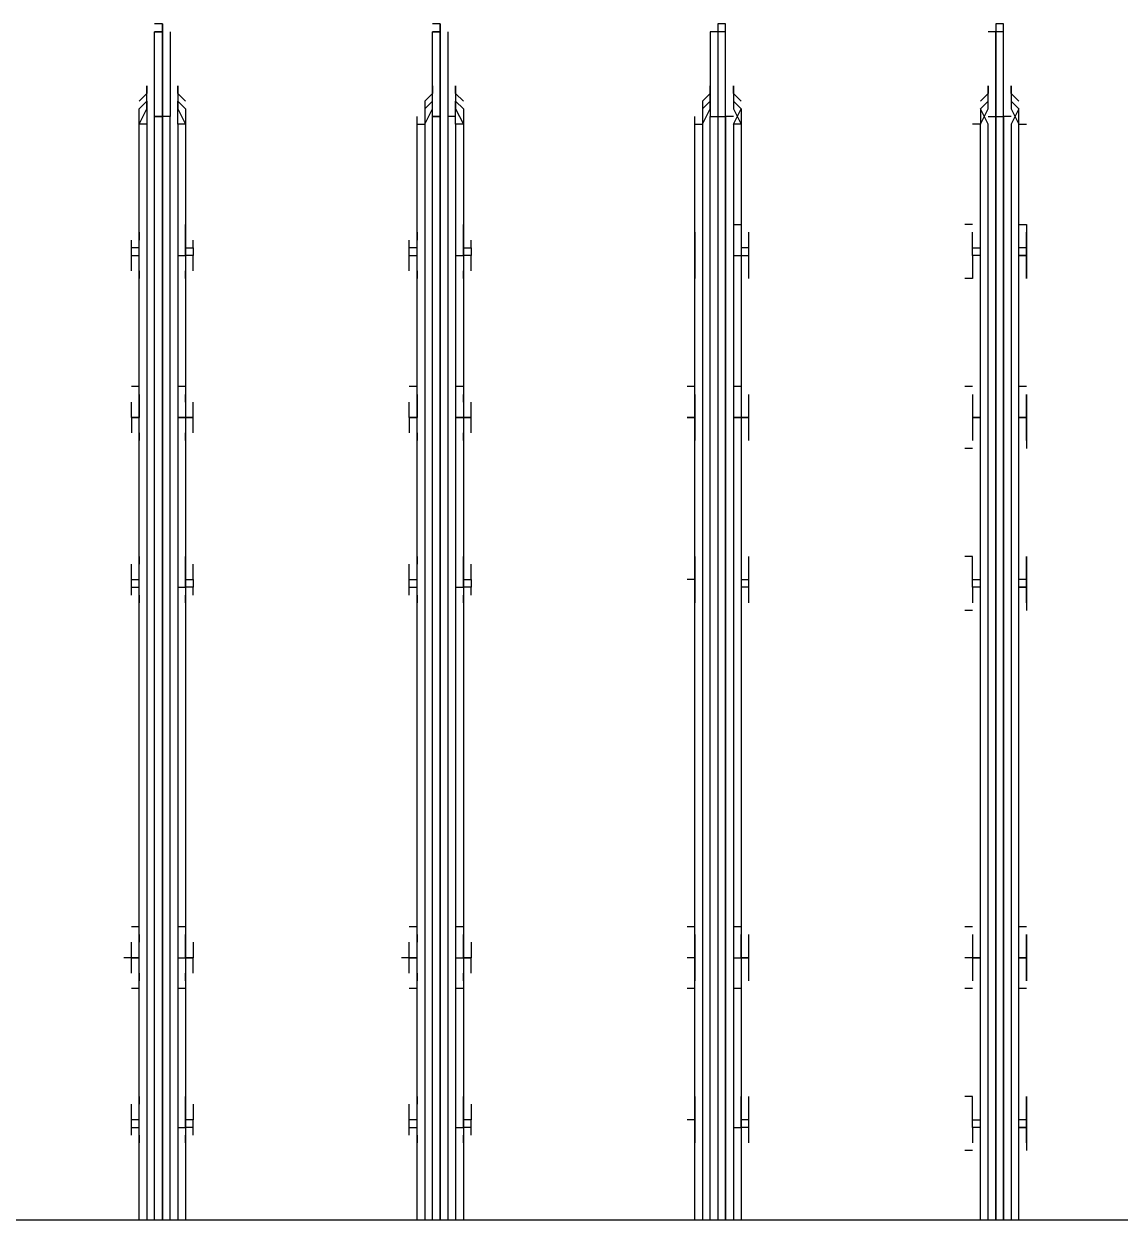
# Model space of a CAD drawing. Header units: metres. Extents: x 531759 to 532310, y 2674774 to 2675087.
# Drawn here: x 532121.0723 to 532121.2688, y 2674972.595 to 2674972.8094 of the extents above; entities that cross this region are included whole.
import ezdxf

# ---------------------------------------------------------------- set-up
doc = ezdxf.new("R2010")
doc.units = ezdxf.units.M
doc.header["$MEASUREMENT"] = 0
doc.layers.add('IDT', color=7, linetype='Continuous')

# ---------------------------------------------------------------- blocks, each defined once
blk = doc.blocks.new('IDT')
at = {"layer": 'IDT', "color": 0, "lineweight": 25}
for p, q in [((16.63529, 15.16384), (17.21622, 15.16384)), ((16.8566, 15.16384), (16.8566, 14.96743)), ((16.85798, 14.96743), (16.85798, 15.16384)), ((16.85936, 14.96605), (16.85936, 15.16384)), ((16.85936, 15.16384), (16.85936, 14.96605)), ((16.86075, 14.96605), (16.86075, 15.16384)), ((16.86075, 15.16384), (16.86075, 14.96605)), ((16.86213, 15.16384), (16.86213, 14.96743)), ((16.86351, 15.16384), (16.86351, 14.96743)), ((16.90639, 14.96743), (16.90639, 15.16384)), ((16.90777, 14.96743), (16.90777, 15.16384)), ((16.90916, 14.96605), (16.90916, 15.16384)), ((16.90916, 15.16384), (16.90916, 14.96605)), ((16.91054, 14.96605), (16.91054, 15.16384)), ((16.91192, 15.16384), (16.91192, 14.96605)), ((16.91331, 14.96743), (16.91331, 15.16384)), ((16.91469, 15.16384), (16.91469, 14.96743)), ((16.95618, 14.96743), (16.95618, 15.16384)), ((16.95757, 14.96743), (16.95757, 15.16384)), ((16.95895, 14.96605), (16.95895, 15.16384)), ((16.96033, 15.16384), (16.96033, 14.96605)), ((16.96033, 14.96605), (16.96033, 15.16384)), ((16.96172, 15.16384), (16.96172, 14.96605)), ((16.9631, 14.96743), (16.9631, 15.16384)), ((16.96448, 15.16384), (16.96448, 14.96743)), ((17.00598, 14.96743), (17.00598, 15.16384)), ((17.00736, 14.96743), (17.00736, 15.16384)), ((17.00874, 15.16384), (17.00874, 14.96605)), ((17.01013, 14.96605), (17.01013, 15.16384)), ((17.01013, 15.16384), (17.01013, 14.96605)), ((17.01151, 15.16384), (17.01151, 14.96605)), ((17.01289, 14.96743), (17.01289, 15.16384)), ((17.01428, 15.16384), (17.01428, 14.96743)), ((16.85521, 15.14724), (16.85521, 15.15139)), ((16.86351, 15.15139), (16.86351, 15.14724)), ((16.8649, 15.15139), (16.86628, 15.15139)), ((16.90639, 15.14724), (16.90639, 15.15139)), ((16.91469, 15.15139), (16.91469, 15.14724)), ((16.95618, 15.14724), (16.95618, 15.15139)), ((16.96448, 15.15139), (16.96448, 15.14724)), ((17.00598, 15.14724), (17.00598, 15.15139)), ((17.01428, 15.15139), (17.01428, 15.14724)), ((16.85521, 15.15001), (16.85521, 15.14863)), ((16.8649, 15.14863), (16.8649, 15.15001)), ((16.90501, 15.15001), (16.90501, 15.14863)), ((16.91469, 15.14863), (16.91469, 15.15001)), ((16.95618, 15.15001), (16.95618, 15.14863)), ((16.96448, 15.14863), (16.96448, 15.15001)), ((17.00598, 15.15001), (17.00598, 15.14863)), ((17.01428, 15.14863), (17.01428, 15.15001)), ((16.85521, 15.14863), (16.85521, 15.14724)), ((16.85521, 15.14586), (16.85521, 15.14724)), ((16.85521, 15.14724), (16.8566, 15.14724)), ((16.8566, 15.14724), (16.85521, 15.14724)), ((16.85521, 15.14724), (16.85521, 15.14586)), ((16.86351, 15.14724), (16.86351, 15.14586)), ((16.86351, 15.14724), (16.8649, 15.14724)), ((16.8649, 15.14724), (16.8649, 15.14863)), ((16.8649, 15.14724), (16.8649, 15.14586)), ((16.90501, 15.14863), (16.90501, 15.14724)), ((16.90501, 15.14724), (16.90639, 15.14724)), ((16.90501, 15.14724), (16.90501, 15.14586)), ((16.90777, 15.14724), (16.90639, 15.14724)), ((16.90639, 15.14724), (16.90639, 15.14171)), ((16.91469, 15.14724), (16.91469, 15.14863)), ((16.91469, 15.14724), (16.91469, 15.14586)), ((16.91469, 15.14586), (16.91469, 15.14724)), ((16.9548, 15.14863), (16.9548, 15.14724)), ((16.9548, 15.14724), (16.95618, 15.14724)), ((16.9548, 15.14724), (16.9548, 15.14586)), ((16.95757, 15.14724), (16.95618, 15.14724)), ((16.95618, 15.14724), (16.95618, 15.14171)), ((16.96448, 15.14724), (16.96448, 15.14586)), ((16.96587, 15.14724), (16.96448, 15.14724)), ((16.96587, 15.14863), (16.96587, 15.14724)), ((16.96587, 15.14724), (16.96587, 15.14586)), ((17.00459, 15.14863), (17.00459, 15.14724)), ((17.00459, 15.14724), (17.00598, 15.14724)), ((17.00459, 15.14724), (17.00459, 15.14586)), ((17.00736, 15.14724), (17.00598, 15.14724)), ((17.00598, 15.14724), (17.00598, 15.14171)), ((17.01428, 15.14724), (17.01428, 15.14586)), ((17.01566, 15.14724), (17.01428, 15.14724)), ((17.01566, 15.14863), (17.01566, 15.14724)), ((17.01566, 15.14724), (17.01566, 15.14586)), ((16.85521, 15.14586), (16.85521, 15.14171)), ((16.85521, 15.14309), (16.85521, 15.14586)), ((16.85521, 15.14586), (16.8566, 15.14586)), ((16.86351, 15.14586), (16.86351, 15.14171)), ((16.8649, 15.14586), (16.86351, 15.14586)), ((16.8649, 15.14586), (16.8649, 15.14309)), ((16.90501, 15.14586), (16.90639, 15.14586)), ((16.90501, 15.14586), (16.90501, 15.14309)), ((16.91469, 15.14586), (16.91469, 15.14171)), ((16.91469, 15.14309), (16.91469, 15.14586)), ((16.91469, 15.14586), (16.91607, 15.14586)), ((16.9548, 15.14309), (16.9548, 15.14586)), ((16.9548, 15.14586), (16.95618, 15.14586)), ((16.96448, 15.14586), (16.96448, 15.14171)), ((16.96448, 15.14586), (16.96587, 15.14586)), ((16.96587, 15.14586), (16.96587, 15.14309)), ((17.00459, 15.14309), (17.00459, 15.14586)), ((17.00459, 15.14586), (17.00598, 15.14586)), ((17.01428, 15.14586), (17.01428, 15.14171)), ((17.01428, 15.14586), (17.01566, 15.14586)), ((17.01566, 15.14586), (17.01566, 15.14309)), ((16.85521, 15.14171), (16.85521, 15.14309)), ((16.8649, 15.14309), (16.8649, 15.14171)), ((16.90501, 15.14309), (16.90501, 15.14171)), ((16.91469, 15.14171), (16.91469, 15.14309)), ((16.95618, 15.14171), (16.95618, 15.14309)), ((16.96448, 15.14171), (16.96448, 15.14309)), ((17.00598, 15.14171), (17.00598, 15.14309)), ((17.01428, 15.14171), (17.01428, 15.14309)), ((16.8649, 15.14171), (16.86628, 15.14171)), ((16.85521, 15.12235), (16.8566, 15.12235)), ((16.85521, 15.11681), (16.85521, 15.12096)), ((16.85521, 15.12096), (16.85521, 15.11958)), ((16.86351, 15.12096), (16.86351, 15.11266)), ((16.8649, 15.12235), (16.86628, 15.12235)), ((16.8649, 15.11958), (16.8649, 15.12096)), ((16.90501, 15.12096), (16.90501, 15.11958)), ((16.90639, 15.12235), (16.90777, 15.12235)), ((16.90639, 15.11681), (16.90639, 15.12096)), ((16.91469, 15.12235), (16.91607, 15.12235)), ((16.91469, 15.11958), (16.91469, 15.12096)), ((16.91469, 15.12096), (16.91469, 15.11681)), ((16.95618, 15.12235), (16.95757, 15.12235)), ((16.95618, 15.11681), (16.95618, 15.12096)), ((16.95618, 15.12096), (16.95618, 15.11958)), ((16.96448, 15.12235), (16.96587, 15.12235)), ((16.96448, 15.11958), (16.96448, 15.12096)), ((16.96448, 15.12096), (16.96448, 15.11681)), ((17.00598, 15.12235), (17.00736, 15.12235)), ((17.00598, 15.11681), (17.00598, 15.12096)), ((17.00598, 15.12096), (17.00598, 15.11958)), ((17.01428, 15.12235), (17.01566, 15.12235)), ((17.01428, 15.11958), (17.01428, 15.12096)), ((17.01428, 15.12096), (17.01428, 15.11681)), ((16.85521, 15.11958), (16.85521, 15.11681)), ((16.8649, 15.11681), (16.8649, 15.11958)), ((16.90501, 15.11958), (16.90501, 15.11681)), ((16.91469, 15.11681), (16.91469, 15.11958)), ((16.9548, 15.11958), (16.9548, 15.11681)), ((16.96587, 15.11958), (16.96587, 15.11681)), ((17.00459, 15.11958), (17.00459, 15.11681)), ((17.01566, 15.11958), (17.01566, 15.11681)), ((16.85521, 15.11681), (16.85521, 15.11405)), ((16.85521, 15.11266), (16.85521, 15.11681)), ((16.85521, 15.11681), (16.8566, 15.11681)), ((16.8566, 15.11681), (16.85521, 15.11681)), ((16.85521, 15.11681), (16.8566, 15.11681)), ((16.8649, 15.11681), (16.86351, 15.11681)), ((16.86351, 15.11681), (16.8649, 15.11681)), ((16.8649, 15.11405), (16.8649, 15.11681)), ((16.8649, 15.11681), (16.86628, 15.11681)), ((16.90501, 15.11681), (16.90639, 15.11681)), ((16.90501, 15.11681), (16.90639, 15.11681)), ((16.90639, 15.11681), (16.90501, 15.11681)), ((16.90501, 15.11681), (16.90501, 15.11405)), ((16.90777, 15.11681), (16.90639, 15.11681)), ((16.90639, 15.11681), (16.90639, 15.11266)), ((16.91469, 15.11405), (16.91469, 15.11681)), ((16.91469, 15.11681), (16.91469, 15.11266)), ((16.91469, 15.11681), (16.91607, 15.11681)), ((16.9548, 15.11681), (16.95618, 15.11681)), ((16.9548, 15.11405), (16.9548, 15.11681)), ((16.9548, 15.11681), (16.95618, 15.11681)), ((16.95618, 15.11681), (16.9548, 15.11681)), ((16.95757, 15.11681), (16.95618, 15.11681)), ((16.95618, 15.11681), (16.95618, 15.11266)), ((16.96448, 15.11681), (16.96448, 15.11266)), ((16.96587, 15.11681), (16.96448, 15.11681)), ((16.96448, 15.11681), (16.96587, 15.11681)), ((16.96587, 15.11681), (16.96587, 15.11405)), ((16.96587, 15.11681), (16.96725, 15.11681)), ((17.00459, 15.11681), (17.00598, 15.11681)), ((17.00459, 15.11405), (17.00459, 15.11681)), ((17.00459, 15.11681), (17.00598, 15.11681)), ((17.00598, 15.11681), (17.00459, 15.11681)), ((17.00736, 15.11681), (17.00598, 15.11681)), ((17.00598, 15.11681), (17.00598, 15.11266)), ((17.01428, 15.11681), (17.01428, 15.11266)), ((17.01566, 15.11681), (17.01428, 15.11681)), ((17.01428, 15.11681), (17.01566, 15.11681)), ((17.01566, 15.11681), (17.01566, 15.11405)), ((17.01566, 15.11681), (17.01704, 15.11681)), ((16.85521, 15.11405), (16.85521, 15.11266)), ((16.8649, 15.11266), (16.8649, 15.11405)), ((16.90501, 15.11405), (16.90501, 15.11266)), ((16.91469, 15.11266), (16.91469, 15.11405)), ((16.95618, 15.11266), (16.95618, 15.11405)), ((16.96448, 15.11266), (16.96448, 15.11405)), ((17.00598, 15.11266), (17.00598, 15.11405)), ((17.01428, 15.11266), (17.01428, 15.11405)), ((16.85521, 15.11128), (16.8566, 15.11128)), ((16.8649, 15.11128), (16.86628, 15.11128)), ((16.90639, 15.11128), (16.90777, 15.11128)), ((16.91469, 15.11128), (16.91607, 15.11128)), ((16.95618, 15.11128), (16.95757, 15.11128)), ((16.96448, 15.11128), (16.96587, 15.11128)), ((17.00598, 15.11128), (17.00736, 15.11128)), ((17.01428, 15.11128), (17.01566, 15.11128)), ((16.85521, 15.05042), (16.85521, 15.05457)), ((16.86351, 15.05457), (16.86351, 15.05042)), ((16.8649, 15.05457), (16.86628, 15.05457)), ((16.90639, 15.05042), (16.90639, 15.05457)), ((16.91469, 15.05457), (16.91469, 15.05042)), ((16.95618, 15.05042), (16.95618, 15.05457)), ((16.96448, 15.05457), (16.96448, 15.04904)), ((17.00598, 15.05042), (17.00598, 15.05457)), ((17.01428, 15.05457), (17.01428, 15.04904)), ((16.85521, 15.05319), (16.85521, 15.05181)), ((16.8649, 15.05181), (16.8649, 15.05319)), ((16.90501, 15.05319), (16.90501, 15.05181)), ((16.91469, 15.05181), (16.91469, 15.05319)), ((16.95618, 15.05319), (16.95618, 15.05181)), ((16.96448, 15.05181), (16.96448, 15.05319)), ((17.00598, 15.05319), (17.00598, 15.05181)), ((17.01428, 15.05181), (17.01428, 15.05319)), ((16.85521, 15.05181), (16.85521, 15.05042)), ((16.85521, 15.04904), (16.85521, 15.05042)), ((16.85521, 15.05042), (16.8566, 15.05042)), ((16.8566, 15.05042), (16.85521, 15.05042)), ((16.85521, 15.05042), (16.85521, 15.04904)), ((16.86351, 15.05042), (16.86351, 15.04904)), ((16.86351, 15.05042), (16.8649, 15.05042)), ((16.8649, 15.05042), (16.8649, 15.05181)), ((16.8649, 15.05042), (16.8649, 15.04904)), ((16.90501, 15.05181), (16.90501, 15.05042)), ((16.90501, 15.05042), (16.90639, 15.05042)), ((16.90501, 15.05042), (16.90501, 15.04904)), ((16.90639, 15.04904), (16.90639, 15.05042)), ((16.91469, 15.05042), (16.91469, 15.05181)), ((16.91469, 15.05042), (16.91469, 15.04489)), ((16.91469, 15.04904), (16.91469, 15.05042)), ((16.9548, 15.05181), (16.9548, 15.05042)), ((16.9548, 15.04904), (16.9548, 15.05042)), ((16.9548, 15.05042), (16.95618, 15.05042)), ((16.95757, 15.05042), (16.95618, 15.05042)), ((16.95618, 15.05042), (16.95618, 15.04904)), ((16.96587, 15.05042), (16.96448, 15.05042)), ((16.96587, 15.05181), (16.96587, 15.05042)), ((16.96587, 15.05042), (16.96587, 15.04904)), ((17.00459, 15.05181), (17.00459, 15.05042)), ((17.00459, 15.04904), (17.00459, 15.05042)), ((17.00459, 15.05042), (17.00598, 15.05042)), ((17.00736, 15.05042), (17.00598, 15.05042)), ((17.00598, 15.05042), (17.00598, 15.04904)), ((17.01566, 15.05042), (17.01428, 15.05042)), ((17.01566, 15.05181), (17.01566, 15.05042)), ((17.01566, 15.05042), (17.01566, 15.04904)), ((16.85521, 15.04904), (16.85521, 15.04489)), ((16.85521, 15.04627), (16.85521, 15.04904)), ((16.85521, 15.04904), (16.8566, 15.04904)), ((16.86351, 15.04904), (16.86351, 15.04489)), ((16.8649, 15.04904), (16.86351, 15.04904)), ((16.8649, 15.04904), (16.8649, 15.04627)), ((16.90639, 15.04904), (16.90501, 15.04904)), ((16.90501, 15.04904), (16.90501, 15.04627)), ((16.90639, 15.04489), (16.90639, 15.04904)), ((16.91469, 15.04627), (16.91469, 15.04904)), ((16.91469, 15.04904), (16.91607, 15.04904)), ((16.95618, 15.04904), (16.9548, 15.04904)), ((16.9548, 15.04904), (16.9548, 15.04627)), ((16.95618, 15.04904), (16.95618, 15.04489)), ((16.96448, 15.04904), (16.96448, 15.04489)), ((16.96587, 15.04904), (16.96448, 15.04904)), ((16.96587, 15.04904), (16.96587, 15.04627)), ((17.00598, 15.04904), (17.00459, 15.04904)), ((17.00459, 15.04904), (17.00459, 15.04627)), ((17.00598, 15.04904), (17.00598, 15.04489)), ((17.01428, 15.04904), (17.01428, 15.04489)), ((17.01566, 15.04904), (17.01428, 15.04904)), ((17.01566, 15.04904), (17.01566, 15.04627)), ((16.85521, 15.04489), (16.85521, 15.04627)), ((16.8649, 15.04627), (16.8649, 15.04489)), ((16.90501, 15.04627), (16.90501, 15.04489)), ((16.91469, 15.04489), (16.91469, 15.04627)), ((16.95618, 15.04489), (16.95618, 15.04627)), ((16.96448, 15.04489), (16.96448, 15.04627)), ((17.00598, 15.04489), (17.00598, 15.04627)), ((17.01428, 15.04489), (17.01428, 15.04627)), ((16.8649, 15.04489), (16.86628, 15.04489)), ((16.85521, 15.01999), (16.85521, 15.02553)), ((16.86351, 15.02553), (16.86351, 15.01999)), ((16.8649, 15.02553), (16.86628, 15.02553)), ((16.90639, 15.01999), (16.90639, 15.02553)), ((16.91469, 15.02553), (16.91469, 15.01999)), ((16.95618, 15.01999), (16.95618, 15.02553)), ((16.96448, 15.02553), (16.96448, 15.01999)), ((17.00598, 15.01999), (17.00598, 15.02553)), ((17.01428, 15.02553), (17.01428, 15.01999)), ((16.85521, 15.02414), (16.85521, 15.02276)), ((16.85521, 15.02276), (16.85521, 15.01999)), ((16.8649, 15.02276), (16.8649, 15.02414)), ((16.8649, 15.01999), (16.8649, 15.02276)), ((16.90501, 15.02414), (16.90501, 15.02276)), ((16.90501, 15.02276), (16.90501, 15.01999)), ((16.91469, 15.02276), (16.91469, 15.02414)), ((16.91469, 15.01999), (16.91469, 15.02276)), ((16.9548, 15.02276), (16.9548, 15.01999)), ((16.95618, 15.02414), (16.95618, 15.02276)), ((16.96448, 15.02276), (16.96448, 15.02414)), ((16.96587, 15.01999), (16.96587, 15.02276)), ((17.00459, 15.02276), (17.00459, 15.01999)), ((17.00598, 15.02414), (17.00598, 15.02276)), ((17.01428, 15.02276), (17.01428, 15.02414)), ((17.01566, 15.01999), (17.01566, 15.02276)), ((16.85521, 15.01999), (16.85521, 15.01723)), ((16.85521, 15.01584), (16.85521, 15.01999)), ((16.85521, 15.01999), (16.8566, 15.01999)), ((16.8566, 15.01999), (16.85521, 15.01999)), ((16.85521, 15.01999), (16.8566, 15.01999)), ((16.8566, 15.01999), (16.85521, 15.01999)), ((16.85521, 15.01999), (16.8566, 15.01999)), ((16.86351, 15.01999), (16.86351, 15.01584)), ((16.8649, 15.01999), (16.86351, 15.01999)), ((16.86351, 15.01999), (16.8649, 15.01999)), ((16.8649, 15.01723), (16.8649, 15.01999)), ((16.90501, 15.01999), (16.90639, 15.01999)), ((16.90639, 15.01999), (16.90501, 15.01999)), ((16.90501, 15.01999), (16.90501, 15.01723)), ((16.90639, 15.01584), (16.90639, 15.01999)), ((16.90639, 15.01999), (16.90777, 15.01999)), ((16.90777, 15.01999), (16.90639, 15.01999)), ((16.91469, 15.01999), (16.91607, 15.01999)), ((16.91607, 15.01999), (16.91469, 15.01999)), ((16.91469, 15.01999), (16.91469, 15.01723)), ((16.91469, 15.01584), (16.91469, 15.01999)), ((16.9548, 15.01999), (16.95618, 15.01999)), ((16.95618, 15.01999), (16.9548, 15.01999)), ((16.9548, 15.01999), (16.9548, 15.01723)), ((16.95618, 15.01584), (16.95618, 15.01999)), ((16.95618, 15.01999), (16.95757, 15.01999)), ((16.95757, 15.01999), (16.95618, 15.01999)), ((16.96448, 15.01999), (16.96587, 15.01999)), ((16.96587, 15.01999), (16.96448, 15.01999)), ((16.96448, 15.01584), (16.96448, 15.01999)), ((16.96448, 15.01999), (16.96587, 15.01999)), ((16.96587, 15.01999), (16.96587, 15.01723)), ((17.00459, 15.01999), (17.00598, 15.01999)), ((17.00598, 15.01999), (17.00459, 15.01999)), ((17.00459, 15.01999), (17.00459, 15.01723)), ((17.00598, 15.01584), (17.00598, 15.01999)), ((17.00598, 15.01999), (17.00736, 15.01999)), ((17.00736, 15.01999), (17.00598, 15.01999)), ((17.01428, 15.01999), (17.01566, 15.01999)), ((17.01566, 15.01999), (17.01428, 15.01999)), ((17.01428, 15.01584), (17.01428, 15.01999)), ((17.01428, 15.01999), (17.01566, 15.01999)), ((17.01566, 15.01999), (17.01566, 15.01723)), ((16.85521, 15.01723), (16.85521, 15.01584)), ((16.8649, 15.01584), (16.8649, 15.01723)), ((16.90501, 15.01723), (16.90501, 15.01584)), ((16.91469, 15.01723), (16.91469, 15.01584)), ((16.95618, 15.01723), (16.95618, 15.01584)), ((16.96448, 15.01723), (16.96448, 15.01584)), ((17.00598, 15.01723), (17.00598, 15.01584)), ((17.01428, 15.01723), (17.01428, 15.01584)), ((16.85521, 15.01446), (16.8566, 15.01446)), ((16.8649, 15.01446), (16.86628, 15.01446)), ((16.90639, 15.01446), (16.90777, 15.01446)), ((16.91469, 15.01446), (16.91607, 15.01446)), ((16.95618, 15.01446), (16.95757, 15.01446)), ((16.96448, 15.01446), (16.96587, 15.01446)), ((17.00598, 15.01446), (17.00736, 15.01446)), ((17.01428, 15.01446), (17.01566, 15.01446)), ((16.85521, 14.99371), (16.85521, 14.9951)), ((16.85521, 14.9951), (16.85521, 14.99095)), ((16.86351, 14.9951), (16.86351, 14.99095)), ((16.8649, 14.99371), (16.8649, 14.9951)), ((16.8649, 14.9951), (16.86628, 14.9951)), ((16.90501, 14.9951), (16.90501, 14.99371)), ((16.90639, 14.99095), (16.90639, 14.9951)), ((16.91469, 14.99371), (16.91469, 14.9951)), ((16.91469, 14.9951), (16.91469, 14.99095)), ((16.95618, 14.99095), (16.95618, 14.9951)), ((16.95618, 14.9951), (16.95618, 14.99371)), ((16.96448, 14.99371), (16.96448, 14.9951)), ((16.96448, 14.9951), (16.96448, 14.99095)), ((17.00598, 14.99095), (17.00598, 14.9951)), ((17.00598, 14.9951), (17.00598, 14.99371)), ((17.01428, 14.99371), (17.01428, 14.9951)), ((17.01428, 14.9951), (17.01428, 14.99095)), ((16.85521, 14.99095), (16.85521, 14.99371)), ((16.8649, 14.99095), (16.8649, 14.99371)), ((16.90501, 14.99371), (16.90501, 14.99095)), ((16.91469, 14.98956), (16.91469, 14.99371)), ((16.9548, 14.99371), (16.9548, 14.99095)), ((16.96587, 14.99371), (16.96587, 14.99095)), ((17.00459, 14.99371), (17.00459, 14.99095)), ((17.01566, 14.99371), (17.01566, 14.99095)), ((16.85521, 14.98956), (16.85521, 14.99095)), ((16.85521, 14.99095), (16.8566, 14.99095)), ((16.8566, 14.99095), (16.85521, 14.99095)), ((16.85521, 14.99095), (16.85521, 14.98818)), ((16.86351, 14.99095), (16.8649, 14.99095)), ((16.86351, 14.99095), (16.86351, 14.98541)), ((16.8649, 14.99095), (16.8649, 14.98956)), ((16.90639, 14.99095), (16.90501, 14.99095)), ((16.90501, 14.99095), (16.90501, 14.98956)), ((16.90777, 14.99095), (16.90639, 14.99095)), ((16.90639, 14.98956), (16.90639, 14.99095)), ((16.91469, 14.99095), (16.91469, 14.98956)), ((16.9548, 14.98956), (16.9548, 14.99095)), ((16.9548, 14.99095), (16.95618, 14.99095)), ((16.95757, 14.99095), (16.95618, 14.99095)), ((16.95618, 14.99095), (16.95618, 14.98956)), ((16.96448, 14.99095), (16.96448, 14.98956)), ((16.96587, 14.99095), (16.96448, 14.99095)), ((16.96587, 14.99095), (16.96587, 14.98956)), ((17.00459, 14.98956), (17.00459, 14.99095)), ((17.00459, 14.99095), (17.00598, 14.99095)), ((17.00736, 14.99095), (17.00598, 14.99095)), ((17.00598, 14.99095), (17.00598, 14.98956)), ((17.01428, 14.99095), (17.01428, 14.98956)), ((17.01566, 14.99095), (17.01428, 14.99095)), ((17.01566, 14.99095), (17.01566, 14.98956)), ((16.85521, 14.98541), (16.85521, 14.98956)), ((16.85521, 14.98956), (16.8566, 14.98956)), ((16.85521, 14.98818), (16.85521, 14.9868)), ((16.8649, 14.98956), (16.86351, 14.98956)), ((16.8649, 14.98956), (16.8649, 14.98818)), ((16.8649, 14.98818), (16.8649, 14.9868)), ((16.90501, 14.98956), (16.90639, 14.98956)), ((16.90501, 14.98956), (16.90501, 14.98818)), ((16.90501, 14.98818), (16.90501, 14.9868)), ((16.90639, 14.98541), (16.90639, 14.98956)), ((16.91469, 14.98818), (16.91469, 14.98956)), ((16.91469, 14.98956), (16.91469, 14.98541)), ((16.91469, 14.9868), (16.91469, 14.98818)), ((16.95618, 14.98956), (16.9548, 14.98956)), ((16.9548, 14.98956), (16.9548, 14.98818)), ((16.95618, 14.98956), (16.95618, 14.98541)), ((16.95618, 14.98818), (16.95618, 14.9868)), ((16.96448, 14.98956), (16.96448, 14.98541)), ((16.96448, 14.98956), (16.96587, 14.98956)), ((16.96448, 14.9868), (16.96448, 14.98818)), ((16.96587, 14.98956), (16.96587, 14.98818)), ((17.00598, 14.98956), (17.00459, 14.98956)), ((17.00459, 14.98956), (17.00459, 14.98818)), ((17.00598, 14.98956), (17.00598, 14.98541)), ((17.00598, 14.98818), (17.00598, 14.9868)), ((17.01428, 14.98956), (17.01428, 14.98541)), ((17.01428, 14.98956), (17.01566, 14.98956)), ((17.01428, 14.9868), (17.01428, 14.98818)), ((17.01566, 14.98956), (17.01566, 14.98818)), ((16.8566, 14.98541), (16.85521, 14.98541)), ((16.8649, 14.98541), (16.86628, 14.98541)), ((16.90777, 14.98541), (16.90639, 14.98541)), ((16.8566, 14.96743), (16.85521, 14.96743)), ((16.85798, 14.96467), (16.8566, 14.96743)), ((16.8566, 14.96743), (16.8566, 14.96605)), ((16.8566, 14.96467), (16.85798, 14.96743)), ((16.86351, 14.96743), (16.86213, 14.96467)), ((16.86213, 14.96743), (16.86351, 14.96467)), ((16.86351, 14.96605), (16.86351, 14.96743)), ((16.86351, 14.96743), (16.8649, 14.96743)), ((16.90777, 14.96467), (16.90639, 14.96743)), ((16.90639, 14.96743), (16.90777, 14.96743)), ((16.90777, 14.96743), (16.90639, 14.96467)), ((16.90639, 14.96605), (16.90639, 14.96743)), ((16.91331, 14.96743), (16.91192, 14.96467)), ((16.91469, 14.96743), (16.91331, 14.96743)), ((16.91331, 14.96328), (16.91331, 14.96743)), ((16.91469, 14.96743), (16.91469, 14.96605)), ((16.95757, 14.96467), (16.95618, 14.96743)), ((16.95618, 14.96743), (16.95757, 14.96743)), ((16.95618, 14.96605), (16.95618, 14.96743)), ((16.95757, 14.96743), (16.95757, 14.96328)), ((16.9631, 14.96743), (16.96172, 14.96467)), ((16.96448, 14.96743), (16.9631, 14.96743)), ((16.9631, 14.96328), (16.9631, 14.96743)), ((16.96448, 14.96743), (16.96448, 14.96605)), ((17.00736, 14.96467), (17.00598, 14.96743)), ((17.00598, 14.96743), (17.00736, 14.96743)), ((17.00598, 14.96605), (17.00598, 14.96743)), ((17.00736, 14.96743), (17.00736, 14.96328)), ((17.01428, 14.96743), (17.01289, 14.96467)), ((17.01289, 14.96328), (17.01289, 14.96743)), ((17.01289, 14.96743), (17.01428, 14.96743)), ((17.01428, 14.96743), (17.01428, 14.96605)), ((16.8566, 14.96605), (16.8566, 14.96467)), ((16.8566, 14.96467), (16.85798, 14.96328)), ((16.85798, 14.96328), (16.8566, 14.96467)), ((16.85798, 14.96605), (16.85936, 14.96605)), ((16.85798, 14.96052), (16.85798, 14.96467)), ((16.85936, 14.96605), (16.85936, 14.95084)), ((16.86075, 14.96605), (16.85936, 14.96605)), ((16.85936, 14.96605), (16.85936, 14.94945)), ((16.86213, 14.96605), (16.86075, 14.96605)), ((16.86075, 14.94945), (16.86075, 14.96605)), ((16.86075, 14.96605), (16.86075, 14.95084)), ((16.86213, 14.96467), (16.86213, 14.96052)), ((16.86351, 14.96467), (16.86213, 14.96328)), ((16.86213, 14.96328), (16.86351, 14.96467)), ((16.86351, 14.96467), (16.86351, 14.96605)), ((16.90639, 14.96467), (16.90639, 14.96605)), ((16.90639, 14.96467), (16.90777, 14.96328)), ((16.90777, 14.96328), (16.90639, 14.96467)), ((16.90777, 14.96605), (16.90916, 14.96605)), ((16.90777, 14.96052), (16.90777, 14.96467)), ((16.90916, 14.96605), (16.90916, 14.95084)), ((16.91054, 14.96605), (16.90916, 14.96605)), ((16.90916, 14.96605), (16.90916, 14.94945)), ((16.91192, 14.96605), (16.91054, 14.96605)), ((16.91054, 14.94945), (16.91054, 14.96605)), ((16.91192, 14.95084), (16.91192, 14.96605)), ((16.91192, 14.96467), (16.91192, 14.96052)), ((16.91192, 14.96328), (16.91331, 14.96467)), ((16.91331, 14.96467), (16.91331, 14.96605)), ((16.95618, 14.96467), (16.95618, 14.96605)), ((16.95757, 14.96328), (16.95618, 14.96467)), ((16.95757, 14.96605), (16.95895, 14.96605)), ((16.95757, 14.96052), (16.95757, 14.96467)), ((16.95895, 14.95084), (16.95895, 14.96605)), ((16.96172, 14.96605), (16.96033, 14.96605)), ((16.96033, 14.96605), (16.96172, 14.96605)), ((16.96033, 14.96605), (16.96033, 14.94945)), ((16.96033, 14.94945), (16.96033, 14.96605)), ((16.96172, 14.96605), (16.96172, 14.95084)), ((16.96172, 14.96467), (16.96172, 14.96052)), ((16.96172, 14.96328), (16.9631, 14.96467)), ((16.9631, 14.96467), (16.9631, 14.96605)), ((17.00598, 14.96467), (17.00598, 14.96605)), ((17.00736, 14.96328), (17.00598, 14.96467)), ((17.00736, 14.96052), (17.00736, 14.96467)), ((17.00874, 14.96605), (17.01013, 14.96605)), ((17.00874, 14.95084), (17.00874, 14.96605)), ((17.01013, 14.96605), (17.01151, 14.96605)), ((17.01151, 14.96605), (17.01013, 14.96605)), ((17.01013, 14.96605), (17.01013, 14.94945)), ((17.01013, 14.94945), (17.01013, 14.96605)), ((17.01151, 14.96605), (17.01151, 14.95084)), ((17.01289, 14.96467), (17.01289, 14.96052)), ((17.01428, 14.96467), (17.01289, 14.96328)), ((17.01428, 14.96605), (17.01428, 14.96467)), ((16.8566, 14.96328), (16.85798, 14.9619)), ((16.86213, 14.9619), (16.86351, 14.96328)), ((16.90639, 14.96328), (16.90777, 14.9619)), ((16.91192, 14.9619), (16.91331, 14.96328)), ((16.95618, 14.96328), (16.95757, 14.9619)), ((16.96172, 14.9619), (16.9631, 14.96328)), ((17.00598, 14.96328), (17.00736, 14.9619)), ((17.01289, 14.9619), (17.01428, 14.96328)), ((16.85798, 14.9619), (16.85798, 14.96052)), ((16.86213, 14.96052), (16.86213, 14.9619)), ((16.90777, 14.9619), (16.90777, 14.96052)), ((16.91192, 14.96052), (16.91192, 14.9619)), ((16.95757, 14.9619), (16.95757, 14.96052)), ((16.96172, 14.96052), (16.96172, 14.9619)), ((17.00736, 14.9619), (17.00736, 14.96052)), ((17.01289, 14.96052), (17.01289, 14.9619)), ((16.85936, 14.95084), (16.86075, 14.95084)), ((16.85936, 14.94945), (16.86075, 14.94945)), ((16.86075, 14.95084), (16.86213, 14.95084)), ((16.90916, 14.95084), (16.91054, 14.95084)), ((16.90916, 14.94945), (16.91054, 14.94945)), ((16.91054, 14.95084), (16.91192, 14.95084)), ((16.96172, 14.95084), (16.96033, 14.95084)), ((16.96033, 14.95084), (16.96172, 14.95084)), ((16.96033, 14.94945), (16.96172, 14.94945)), ((17.01151, 14.95084), (17.01013, 14.95084)), ((17.01013, 14.95084), (17.01151, 14.95084)), ((17.01013, 14.94945), (17.01151, 14.94945))]:
    blk.add_line(p, q, dxfattribs=at)

msp = doc.modelspace()

# ---------------------------------------------------------------- block references
at = {"layer": 'IDT', "color": 8, "rotation": 180}
msp.add_blockref('IDT', (532138.10728, 2674987.75885), dxfattribs=at)

doc.saveas('drawing.dxf')
